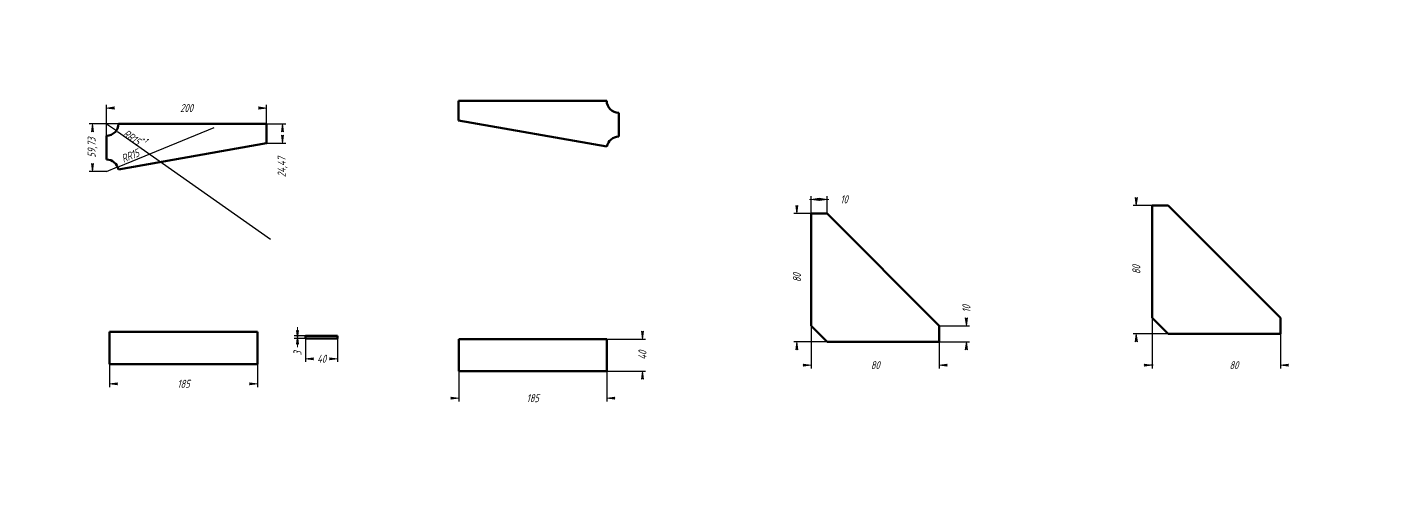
# Model space of a CAD drawing. Header units: millimetres. Extents: x 0 to 3488, y -472 to 367.
# Drawn here: x 0 to 857, y 0 to 297 of the extents above; entities that cross this region are included whole.
import ezdxf

# ---------------------------------------------------------------- set-up
doc = ezdxf.new("R2010")
doc.units = ezdxf.units.MM
doc.linetypes.add('K5LT_BASIC', pattern=[0])
doc.linetypes.add('K5LT_THIN', pattern=[0])
doc.layers.add('Системный слой', color=7, linetype='Continuous')
doc.layers.add('Системный слой (1)', color=7, linetype='Continuous', true_color=0x909090)
doc.styles.add('KDIMTEXTSTYLE', font='GOST_AU.SHX', dxfattribs={"width": 0.96, "oblique": 15, "height": 5})
doc.dimstyles.new('KDIMSTYLE (0.50)', dxfattribs={"dimtxt": 5, "dimasz": 1, "dimexe": 2, "dimexo": 0, "dimgap": 1, "dimtad": 1, "dimlfac": 2, "dimtxsty": 'KDIMTEXTSTYLE', "dimsah": 1, "dimcen": 0, "dimdle": 1, "dimadec": 0, "dimazin": 0, "dimtfac": 0.667, "dimtmove": 0, "dimatfit": 3, "dimfxl": 1, "dimtvp": 1, "dimtolj": 1, "dimtzin": 0, "dimarcsym": 0})
doc.dimstyles.new('KDIMSTYLE (1.00)', dxfattribs={"dimtxt": 5, "dimasz": 1, "dimexe": 2, "dimexo": 0, "dimgap": 1, "dimtad": 1, "dimtxsty": 'KDIMTEXTSTYLE', "dimsah": 1, "dimcen": 0, "dimdle": 1, "dimadec": 0, "dimazin": 0, "dimtfac": 0.667, "dimtmove": 0, "dimatfit": 3, "dimfxl": 1, "dimtvp": 1, "dimtolj": 1, "dimtzin": 0, "dimarcsym": 0})

# ---------------------------------------------------------------- blocks, each defined once
blk = doc.blocks.new('KDIMARROW_01')
at = {"layer": 'Системный слой'}
blk.add_hatch(color=0, dxfattribs=at).paths.add_polyline_path([(-5, -0.66), (0, 0), (-5, 0.66), (-4.5, 0)])
at = {"layer": 'Системный слой', "color": 0, "linetype": 'K5LT_THIN', "lineweight": 18}
for p, q in [((-4.5, 0), (-5, 0.66)), ((-5, 0.66), (0, 0)), ((0, 0), (-5, -0.66)), ((-5, -0.66), (-4.5, 0))]:
    blk.add_line(p, q, dxfattribs=at)
at = {"layer": 'Системный слой (1)', "color": 0, "linetype": 'K5LT_THIN', "lineweight": 18}
blk.add_line((0, 0), (-1, 0), dxfattribs=at)
blk = doc.blocks.new('KDIMARROW_02')
at = {"layer": 'Системный слой'}
blk.add_hatch(color=0, dxfattribs=at).paths.add_polyline_path([(4.5, 0), (5, 0.66), (0, 0), (5, -0.66)])
at = {"layer": 'Системный слой', "color": 0, "linetype": 'K5LT_THIN', "lineweight": 18}
for p, q in [((5, 0.66), (0, 0)), ((0, 0), (5, -0.66)), ((0, 0), (7, 0)), ((4.5, 0), (5, 0.66)), ((5, -0.66), (4.5, 0))]:
    blk.add_line(p, q, dxfattribs=at)
at = {"layer": 'Системный слой (1)', "color": 0, "linetype": 'K5LT_THIN', "lineweight": 18}
blk.add_line((0, 0), (-1, 0), dxfattribs=at)

msp = doc.modelspace()

# ---------------------------------------------------------------- linework, layer by layer
at = {"layer": 'Системный слой (1)', "color": 5, "linetype": 'K5LT_BASIC', "lineweight": 60, "true_color": 0x0000ff}
for p, q in [((361.8346, 251.2609), (269.3346, 251.2609)), ((269.3346, 251.2609), (269.3346, 239.0265)), ((369.3346, 228.8938), (369.3346, 243.7609)), ((56.9003, 236.9785), (149.4003, 236.9785)), ((149.4003, 236.9785), (149.4003, 224.7441)), ((269.3346, 239.0265), (361.9486, 222.6962)), ((49.4003, 214.6114), (49.4003, 229.4785)), ((149.4003, 224.7441), (56.7864, 208.4138)), ((489.544, 180.8938), (489.544, 110.8938)), ((499.544, 180.8938), (489.544, 180.8938)), ((569.544, 110.8938), (499.544, 180.8938)), ((702.5854, 185.8938), (702.5854, 115.8938)), ((712.5854, 185.8938), (702.5854, 185.8938)), ((782.5854, 115.8938), (712.5854, 185.8938)), ((702.5854, 115.8938), (712.5854, 105.8938)), ((782.5854, 105.8938), (782.5854, 115.8938)), ((51.2706, 107.0177), (143.7706, 107.0177)), ((51.2706, 87.0177), (51.2706, 107.0177)), ((143.7706, 107.0177), (143.7706, 87.0177)), ((173.7706, 104.5177), (173.7706, 103.0177)), ((193.7706, 104.5177), (173.7706, 104.5177)), ((193.7706, 103.0177), (173.7706, 103.0177)), ((193.7706, 104.5177), (193.7706, 103.0177)), ((489.544, 110.8938), (499.544, 100.8938)), ((569.544, 100.8938), (569.544, 110.8938)), ((712.5854, 105.8938), (782.5854, 105.8938)), ((269.3916, 102.5746), (269.3916, 82.5746)), ((361.8916, 102.5746), (269.3916, 102.5746)), ((361.8916, 82.5746), (361.8916, 102.5746)), ((499.544, 100.8938), (569.544, 100.8938)), ((143.7706, 87.0177), (51.2706, 87.0177)), ((269.3916, 82.5746), (361.8916, 82.5746))]:
    msp.add_line(p, q, dxfattribs=at)
for centre, start, end in [((369.3346, 251.2609), 180, 270), ((49.4003, 236.9785), 270, 0), ((369.3346, 221.3938), 90, 170), ((49.4003, 207.1114), 10, 90)]:
    msp.add_arc(centre, 7.5, start, end, dxfattribs=at)

# ---------------------------------------------------------------- dimensions: what is measured, and where the dimension line sits
at = {"layer": 'Системный слой (1)', "color": 7}
for base, p1, p2, location, dimstyle, override in [((149.4003, 246.7398), (49.4003, 229.4785), (149.4003, 236.9785), (99.4003, 246.7398), 'KDIMSTYLE (0.50)', {"dimexo": 0, "dimpost": '\\H5.0;\\W0.965;\\Q15;<>', "dimblk1": 'KDIMARROW_01', "dimblk2": 'KDIMARROW_01', "dimse1": 0, "dimse2": 0, "dimclrt": 7, "dimtolj": 1}), ((489.544, 189.7625), (499.544, 180.8938), (489.544, 180.8938), (510.0999, 189.7625), 'KDIMSTYLE (1.00)', {"dimexo": 0, "dimpost": '\\H5.0;\\W0.965;\\Q15;<>', "dimblk1": 'KDIMARROW_02', "dimblk2": 'KDIMARROW_02', "dimse1": 0, "dimse2": 0, "dimclrt": 7, "dimtolj": 1}), ((702.5854, 86.3102), (782.5854, 105.8938), (702.5854, 115.8938), (753.5854, 86.3102), 'KDIMSTYLE (1.00)', {"dimexo": 0, "dimpost": '\\H5.0;\\W0.965;\\Q15;<>', "dimblk1": 'KDIMARROW_01', "dimblk2": 'KDIMARROW_01', "dimse1": 0, "dimse2": 0, "dimclrt": 7, "dimtolj": 1}), ((193.7706, 90.3196), (173.7706, 103.0177), (193.7706, 103.0177), (183.7706, 90.3196), 'KDIMSTYLE (0.50)', {"dimexo": 0, "dimpost": '\\H5.0;\\W0.965;\\Q15;\\Q15;\\H5.0;\\W0.965;\\Q15;<>\\H5.0;\\W0.965;\\Q15;\\Q15;', "dimblk1": 'KDIMARROW_01', "dimblk2": 'KDIMARROW_01', "dimse1": 0, "dimse2": 0, "dimclrt": 7, "dimtolj": 1}), ((489.544, 86.3102), (569.544, 100.8938), (489.544, 110.8938), (529.544, 86.3102), 'KDIMSTYLE (1.00)', {"dimexo": 0, "dimpost": '\\H5.0;\\W0.965;\\Q15;<>', "dimblk1": 'KDIMARROW_01', "dimblk2": 'KDIMARROW_01', "dimse1": 0, "dimse2": 0, "dimclrt": 7, "dimtolj": 1}), ((143.7706, 74.6949), (51.2706, 87.0177), (143.7706, 87.0177), (97.5206, 74.6949), 'KDIMSTYLE (0.50)', {"dimexo": 0, "dimpost": '\\H5.0;\\W0.965;\\Q15;<>', "dimblk1": 'KDIMARROW_01', "dimblk2": 'KDIMARROW_01', "dimse1": 0, "dimse2": 0, "dimclrt": 7, "dimtolj": 1}), ((269.3916, 65.7266), (361.8916, 82.5746), (269.3916, 82.5746), (315.6416, 65.7266), 'KDIMSTYLE (0.50)', {"dimexo": 0, "dimpost": '\\H5.0;\\W0.965;\\Q15;<>', "dimblk1": 'KDIMARROW_01', "dimblk2": 'KDIMARROW_01', "dimse1": 0, "dimse2": 0, "dimclrt": 7, "dimtolj": 1})]:
    msp.add_linear_dim(base=base, p1=p1, p2=p2, location=location, dimstyle=dimstyle, override=override, dxfattribs=at).render()
for base, p1, p2, location, dimstyle, override in [((40.6404, 236.9785), (49.4003, 207.1114), (56.9003, 236.9785), (40.6404, 222.045), 'KDIMSTYLE (0.50)', {"dimexo": 0, "dimpost": '\\H5.0;\\W0.965;\\Q15;<>', "dimblk1": 'KDIMARROW_01', "dimblk2": 'KDIMARROW_01', "dimse1": 0, "dimse2": 0, "dimclrt": 7, "dimtolj": 1}), ((159.3241, 236.9785), (149.4003, 224.7441), (149.4003, 236.9785), (159.3241, 209.9388), 'KDIMSTYLE (0.50)', {"dimexo": 0, "dimpost": '\\H5.0;\\W0.965;\\Q15;<>', "dimblk1": 'KDIMARROW_01', "dimblk2": 'KDIMARROW_01', "dimse1": 0, "dimse2": 0, "dimclrt": 7, "dimtolj": 1}), ((480.6125, 100.8938), (489.544, 180.8938), (499.544, 100.8938), (480.6125, 140.8938), 'KDIMSTYLE (1.00)', {"dimexo": 0, "dimpost": '\\H5.0;\\W0.965;\\Q15;<>', "dimblk1": 'KDIMARROW_01', "dimblk2": 'KDIMARROW_01', "dimse1": 0, "dimse2": 0, "dimclrt": 7, "dimtolj": 1}), ((692.6229, 105.8938), (702.5854, 185.8938), (712.5854, 105.8938), (692.6229, 145.8938), 'KDIMSTYLE (1.00)', {"dimexo": 0, "dimpost": '\\H5.0;\\W0.965;\\Q15;<>', "dimblk1": 'KDIMARROW_01', "dimblk2": 'KDIMARROW_01', "dimse1": 0, "dimse2": 0, "dimclrt": 7, "dimtolj": 1}), ((586.4846, 100.8938), (569.544, 110.8938), (569.544, 100.8938), (586.4846, 121.4496), 'KDIMSTYLE (1.00)', {"dimexo": 0, "dimpost": '\\H5.0;\\W0.965;\\Q15;<>', "dimblk1": 'KDIMARROW_01', "dimblk2": 'KDIMARROW_01', "dimse1": 0, "dimse2": 0, "dimclrt": 7, "dimtolj": 1}), ((168.6844, 104.5177), (173.7706, 103.0177), (173.7706, 104.5177), (168.6844, 93.7237), 'KDIMSTYLE (0.50)', {"dimexo": 0, "dimpost": '\\H5.0;\\W0.965;\\Q15;\\Q15;\\H5.0;\\W0.965;\\Q15;<>\\H5.0;\\W0.965;\\Q15;\\Q15;', "dimblk1": 'KDIMARROW_02', "dimblk2": 'KDIMARROW_02', "dimse1": 0, "dimse2": 0, "dimclrt": 7, "dimtolj": 1}), ((384.136, 82.5746), (361.8916, 102.5746), (361.8916, 82.5746), (384.136, 92.5746), 'KDIMSTYLE (0.50)', {"dimexo": 0, "dimpost": '\\H5.0;\\W0.965;\\Q15;<>', "dimblk1": 'KDIMARROW_01', "dimblk2": 'KDIMARROW_01', "dimse1": 0, "dimse2": 0, "dimclrt": 7, "dimtolj": 1})]:
    msp.add_linear_dim(base=base, p1=p1, p2=p2, angle=90, location=location, dimstyle=dimstyle, override=override, dxfattribs=at).render()
for center, location, override in [((49.4003, 236.9785), (65.4134, 225.7042), {"dimpost": '\\H5.0;\\W0.965;\\Q15;R<>\\H0.65x;\\S+1^;\\H1.5x;', "dimblk2": 'KDIMARROW_01', "dimclrt": 7, "dimtolj": 1}), ((49.4003, 207.1114), (65.5393, 213.7339), {"dimpost": '\\H5.0;\\W0.965;\\Q15;R<>', "dimblk2": 'KDIMARROW_01', "dimclrt": 7, "dimtolj": 1})]:
    msp.add_radius_dim(center=center, radius=7.5, location=location, dimstyle='KDIMSTYLE (0.50)', override=override, dxfattribs=at).render()

doc.saveas('drawing.dxf')
